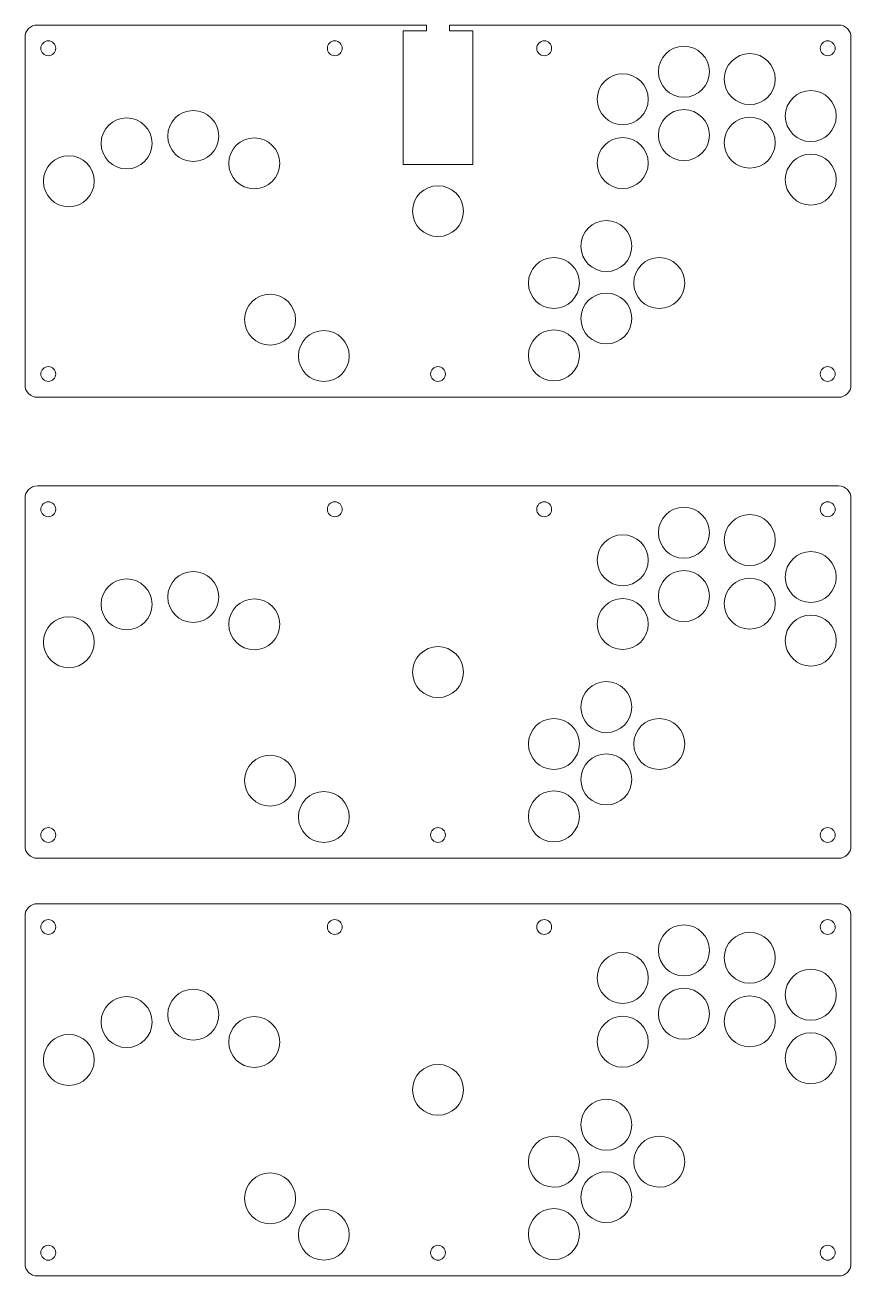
# Model space of a CAD drawing. Header units: millimetres. Extents: x 233 to 588, y -934 to 202.
# Drawn here: x 233 to 588, y -934 to -396 of the extents above; entities that cross this region are included whole.
import ezdxf

# ---------------------------------------------------------------- set-up
doc = ezdxf.new("R2010")
doc.units = ezdxf.units.MM
doc.header["$MEASUREMENT"] = 0
doc.layers.add('Layer 1', color=7, linetype='Continuous')

msp = doc.modelspace()

# ---------------------------------------------------------------- linework, layer by layer
at = {"layer": 'Layer 1', "color": 250, "lineweight": 18}
for centre in [(242.9076, -406.361), (366.0433, -406.361), (456.0433, -406.361), (577.9076, -406.361), (242.9076, -546.361), (410.4076, -546.361), (577.9076, -546.361), (242.9076, -604.4758), (366.0433, -604.4758), (456.0433, -604.4758), (577.9076, -604.4758), (242.9076, -744.4758), (410.4076, -744.4758), (577.9076, -744.4758), (242.9076, -784), (366.0433, -784), (456.0433, -784), (577.9076, -784), (242.9076, -924), (410.4076, -924), (577.9076, -924)]:
    msp.add_ellipse(centre, major_axis=(0, 3.2), ratio=1, dxfattribs=at)
at = {"layer": 'Layer 1', "color": 250, "lineweight": 9}
for points, knots in [([(238.241, -396.361), (238.241, -396.361), (395.4076, -396.361), (395.4076, -396.361), (395.4076, -396.361), (405.4076, -396.361), (405.4076, -396.361), (405.4076, -396.361), (405.4076, -398.861), (405.4076, -398.861), (405.4076, -398.861), (395.4076, -398.861), (395.4076, -398.861), (395.4076, -398.861), (395.4076, -456.361), (395.4076, -456.361), (395.4076, -456.361), (425.4076, -456.361), (425.4076, -456.361), (425.4076, -456.361), (425.4076, -398.861), (425.4076, -398.861), (425.4076, -398.861), (415.4076, -398.861), (415.4076, -398.861), (415.4076, -398.861), (415.4076, -396.361), (415.4076, -396.361), (415.4076, -396.361), (425.4076, -396.361), (425.4076, -396.361), (425.4076, -396.361), (582.5743, -396.361), (582.5743, -396.361), (585.5077, -396.361), (587.9076, -398.761), (587.9076, -401.6943), (587.9076, -401.6943), (587.9076, -551.0278), (587.9076, -551.0278), (587.9076, -553.9611), (585.5077, -556.361), (582.5743, -556.361), (582.5743, -556.361), (238.241, -556.361), (238.241, -556.361), (235.3076, -556.361), (232.9076, -553.9611), (232.9076, -551.0278), (232.9076, -551.0278), (232.9076, -401.6943), (232.9076, -401.6943), (232.9076, -398.761), (235.3076, -396.361), (238.241, -396.361)], [0, 0, 0, 0, 0.05555556, 0.05555556, 0.05555556, 0.11111111, 0.11111111, 0.11111111, 0.16666667, 0.16666667, 0.16666667, 0.22222222, 0.22222222, 0.22222222, 0.27777778, 0.27777778, 0.27777778, 0.33333333, 0.33333333, 0.33333333, 0.38888889, 0.38888889, 0.38888889, 0.44444444, 0.44444444, 0.44444444, 0.5, 0.5, 0.5, 0.55555556, 0.55555556, 0.55555556, 0.61111111, 0.61111111, 0.61111111, 0.66666667, 0.66666667, 0.66666667, 0.72222222, 0.72222222, 0.72222222, 0.77777778, 0.77777778, 0.77777778, 0.83333333, 0.83333333, 0.83333333, 0.88888889, 0.88888889, 0.88888889, 0.94444444, 0.94444444, 0.94444444, 1, 1, 1, 1]), ([(527.0408, -416.4438), (527.0408, -410.3955), (522.1387, -405.4931), (516.0914, -405.4928), (510.0442, -405.4926), (505.1416, -410.3944), (505.141, -416.4417), (505.1405, -422.489), (510.0421, -427.3917), (516.0893, -427.3927), (522.1366, -427.3936), (527.0397, -422.4921), (527.0408, -416.4438)], [0, 0, 0, 0, 0.25, 0.25, 0.25, 0.5, 0.5, 0.5, 0.75, 0.75, 0.75, 1, 1, 1, 1]), ([(555.3618, -419.6188), (555.3618, -413.5705), (550.4597, -408.6681), (544.4124, -408.6678), (538.3652, -408.6676), (533.4626, -413.5694), (533.462, -419.6167), (533.4615, -425.664), (538.3631, -430.5667), (544.4103, -430.5677), (550.4576, -430.5686), (555.3607, -425.6671), (555.3618, -419.6188)], [0, 0, 0, 0, 0.25, 0.25, 0.25, 0.5, 0.5, 0.5, 0.75, 0.75, 0.75, 1, 1, 1, 1]), ([(500.7518, -428.2548), (500.7518, -422.2065), (495.8497, -417.3041), (489.8024, -417.3038), (483.7552, -417.3036), (478.8526, -422.2054), (478.852, -428.2527), (478.8515, -434.3), (483.7532, -439.2028), (489.8003, -439.2037), (495.8476, -439.2046), (500.7507, -434.3031), (500.7518, -428.2548)], [0, 0, 0, 0, 0.25, 0.25, 0.25, 0.5, 0.5, 0.5, 0.75, 0.75, 0.75, 1, 1, 1, 1]), ([(581.5875, -435.4938), (581.5875, -429.4455), (576.6853, -424.5431), (570.6379, -424.5428), (564.5906, -424.5425), (559.688, -429.4444), (559.6874, -435.4917), (559.6869, -441.539), (564.5886, -446.4418), (570.6358, -446.4427), (576.6832, -446.4436), (581.5863, -441.5421), (581.5875, -435.4938)], [0, 0, 0, 0, 0.25, 0.25, 0.25, 0.5, 0.5, 0.5, 0.75, 0.75, 0.75, 1, 1, 1, 1]), ([(316.1574, -444.0663), (316.1574, -438.018), (311.2553, -433.1156), (305.2079, -433.1153), (299.1606, -433.115), (294.258, -438.0169), (294.2574, -444.0642), (294.2569, -450.1115), (299.1585, -455.0144), (305.2058, -455.0152), (311.2532, -455.016), (316.1563, -450.1146), (316.1574, -444.0663)], [0, 0, 0, 0, 0.25, 0.25, 0.25, 0.5, 0.5, 0.5, 0.75, 0.75, 0.75, 1, 1, 1, 1]), ([(527.0409, -443.6853), (527.0409, -437.637), (522.1388, -432.7346), (516.0914, -432.7343), (510.0441, -432.734), (505.1415, -437.6359), (505.1409, -443.6832), (505.1404, -449.7305), (510.042, -454.6333), (516.0893, -454.6342), (522.1367, -454.6351), (527.0398, -449.7336), (527.0409, -443.6853)], [0, 0, 0, 0, 0.25, 0.25, 0.25, 0.5, 0.5, 0.5, 0.75, 0.75, 0.75, 1, 1, 1, 1]), ([(287.5189, -447.2413), (287.5189, -441.193), (282.6168, -436.2906), (276.5694, -436.2903), (270.5221, -436.29), (265.6195, -441.1919), (265.6189, -447.2392), (265.6184, -453.2865), (270.52, -458.1894), (276.5673, -458.1902), (282.6147, -458.191), (287.5178, -453.2896), (287.5189, -447.2413)], [0, 0, 0, 0, 0.25, 0.25, 0.25, 0.5, 0.5, 0.5, 0.75, 0.75, 0.75, 1, 1, 1, 1]), ([(555.3619, -446.9238), (555.3619, -440.8755), (550.4598, -435.9731), (544.4124, -435.9728), (538.3651, -435.9725), (533.4625, -440.8744), (533.4619, -446.9217), (533.4614, -452.969), (538.363, -457.8719), (544.4103, -457.8727), (550.4577, -457.8735), (555.3608, -452.9721), (555.3619, -446.9238)], [0, 0, 0, 0, 0.25, 0.25, 0.25, 0.5, 0.5, 0.5, 0.75, 0.75, 0.75, 1, 1, 1, 1]), ([(342.383, -455.8138), (342.383, -449.7655), (337.4808, -444.8631), (331.4334, -444.8628), (325.3861, -444.8625), (320.4835, -449.7644), (320.4829, -455.8117), (320.4824, -461.859), (325.384, -466.7618), (331.4313, -466.7627), (337.4787, -466.7636), (342.3818, -461.8621), (342.383, -455.8138)], [0, 0, 0, 0, 0.25, 0.25, 0.25, 0.5, 0.5, 0.5, 0.75, 0.75, 0.75, 1, 1, 1, 1]), ([(500.752, -455.6868), (500.752, -449.6385), (495.8498, -444.7361), (489.8024, -444.7358), (483.7551, -444.7355), (478.8525, -449.6374), (478.8519, -455.6847), (478.8514, -461.732), (483.7531, -466.6349), (489.8003, -466.6357), (495.8477, -466.6365), (500.7508, -461.7351), (500.752, -455.6868)], [0, 0, 0, 0, 0.25, 0.25, 0.25, 0.5, 0.5, 0.5, 0.75, 0.75, 0.75, 1, 1, 1, 1]), ([(262.6904, -463.4973), (262.6904, -457.449), (257.7882, -452.5466), (251.7409, -452.5463), (245.6936, -452.5461), (240.791, -457.4479), (240.7905, -463.4952), (240.7899, -469.5425), (245.6915, -474.4452), (251.7388, -474.4461), (257.7861, -474.4471), (262.6892, -469.5456), (262.6904, -463.4973)], [0, 0, 0, 0, 0.25, 0.25, 0.25, 0.5, 0.5, 0.5, 0.75, 0.75, 0.75, 1, 1, 1, 1]), ([(581.5875, -462.7988), (581.5875, -456.7505), (576.6853, -451.8481), (570.6379, -451.8478), (564.5906, -451.8475), (559.688, -456.7494), (559.6874, -462.7967), (559.6869, -468.844), (564.5886, -473.7469), (570.6358, -473.7477), (576.6832, -473.7485), (581.5863, -468.8471), (581.5875, -462.7988)], [0, 0, 0, 0, 0.25, 0.25, 0.25, 0.5, 0.5, 0.5, 0.75, 0.75, 0.75, 1, 1, 1, 1]), ([(421.3577, -476.362), (421.3577, -470.3137), (416.4555, -465.4113), (410.4081, -465.411), (404.3608, -465.4107), (399.4582, -470.3126), (399.4576, -476.3599), (399.4571, -482.4072), (404.3588, -487.31), (410.406, -487.3109), (416.4534, -487.3118), (421.3565, -482.4103), (421.3577, -476.362)], [0, 0, 0, 0, 0.25, 0.25, 0.25, 0.5, 0.5, 0.5, 0.75, 0.75, 0.75, 1, 1, 1, 1]), ([(493.7034, -491.3738), (493.7034, -485.3255), (488.8013, -480.4231), (482.7539, -480.4228), (476.7066, -480.4225), (471.804, -485.3244), (471.8034, -491.3717), (471.8029, -497.419), (476.7045, -502.3219), (482.7518, -502.3227), (488.7992, -502.3235), (493.7023, -497.4221), (493.7034, -491.3738)], [0, 0, 0, 0, 0.25, 0.25, 0.25, 0.5, 0.5, 0.5, 0.75, 0.75, 0.75, 1, 1, 1, 1]), ([(471.1609, -507.2488), (471.1609, -501.2005), (466.2588, -496.2981), (460.2114, -496.2978), (454.1641, -496.2975), (449.2615, -501.1994), (449.2609, -507.2467), (449.2604, -513.294), (454.162, -518.1969), (460.2093, -518.1977), (466.2567, -518.1985), (471.1598, -513.2971), (471.1609, -507.2488)], [0, 0, 0, 0, 0.25, 0.25, 0.25, 0.5, 0.5, 0.5, 0.75, 0.75, 0.75, 1, 1, 1, 1]), ([(516.4364, -507.2488), (516.4364, -501.2005), (511.5343, -496.2981), (505.4869, -496.2978), (499.4396, -496.2975), (494.537, -501.1994), (494.5364, -507.2467), (494.5359, -513.294), (499.4375, -518.1969), (505.4848, -518.1977), (511.5322, -518.1985), (516.4353, -513.2971), (516.4364, -507.2488)], [0, 0, 0, 0, 0.25, 0.25, 0.25, 0.5, 0.5, 0.5, 0.75, 0.75, 0.75, 1, 1, 1, 1]), ([(349.1774, -522.9967), (349.1774, -516.9485), (344.2752, -512.0461), (338.2279, -512.0458), (332.1807, -512.0456), (327.2781, -516.9474), (327.2775, -522.9947), (327.277, -529.042), (332.1786, -533.9447), (338.2258, -533.9457), (344.2731, -533.9466), (349.1762, -529.0451), (349.1774, -522.9967)], [0, 0, 0, 0, 0.25, 0.25, 0.25, 0.5, 0.5, 0.5, 0.75, 0.75, 0.75, 1, 1, 1, 1]), ([(493.7034, -522.4887), (493.7034, -516.4405), (488.8013, -511.5381), (482.7539, -511.5378), (476.7066, -511.5375), (471.804, -516.4394), (471.8034, -522.4867), (471.8029, -528.534), (476.7045, -533.4368), (482.7518, -533.4377), (488.7992, -533.4386), (493.7023, -528.5371), (493.7034, -522.4887)], [0, 0, 0, 0, 0.25, 0.25, 0.25, 0.5, 0.5, 0.5, 0.75, 0.75, 0.75, 1, 1, 1, 1]), ([(372.2914, -538.6177), (372.2914, -532.5695), (367.3893, -527.6671), (361.3419, -527.6668), (355.2946, -527.6665), (350.392, -532.5684), (350.3914, -538.6157), (350.3909, -544.663), (355.2925, -549.5658), (361.3398, -549.5667), (367.3872, -549.5676), (372.2903, -544.6661), (372.2914, -538.6177)], [0, 0, 0, 0, 0.25, 0.25, 0.25, 0.5, 0.5, 0.5, 0.75, 0.75, 0.75, 1, 1, 1, 1]), ([(471.1609, -538.3637), (471.1609, -532.3155), (466.2588, -527.4131), (460.2114, -527.4128), (454.1641, -527.4125), (449.2615, -532.3144), (449.2609, -538.3617), (449.2604, -544.409), (454.162, -549.3118), (460.2093, -549.3127), (466.2567, -549.3136), (471.1598, -544.4121), (471.1609, -538.3637)], [0, 0, 0, 0, 0.25, 0.25, 0.25, 0.5, 0.5, 0.5, 0.75, 0.75, 0.75, 1, 1, 1, 1]), ([(238.241, -594.4758), (353.0188, -594.4758), (467.7965, -594.4758), (582.5743, -594.4758), (585.5077, -594.4758), (587.9076, -596.8758), (587.9076, -599.8091), (587.9076, -599.8091), (587.9076, -749.1426), (587.9076, -749.1426), (587.9076, -752.0759), (585.5077, -754.4758), (582.5743, -754.4758), (582.5743, -754.4758), (238.241, -754.4758), (238.241, -754.4758), (235.3076, -754.4758), (232.9076, -752.0759), (232.9076, -749.1426), (232.9076, -749.1426), (232.9076, -599.8091), (232.9076, -599.8091), (232.9076, -596.8758), (235.3076, -594.4758), (238.241, -594.4758)], [0, 0, 0, 0, 0.125, 0.125, 0.125, 0.25, 0.25, 0.25, 0.375, 0.375, 0.375, 0.5, 0.5, 0.5, 0.625, 0.625, 0.625, 0.75, 0.75, 0.75, 0.875, 0.875, 0.875, 1, 1, 1, 1]), ([(527.0408, -614.5586), (527.0408, -608.5103), (522.1387, -603.6079), (516.0914, -603.6076), (510.0442, -603.6074), (505.1416, -608.5092), (505.141, -614.5565), (505.1405, -620.6038), (510.0421, -625.5065), (516.0893, -625.5075), (522.1366, -625.5084), (527.0397, -620.6069), (527.0408, -614.5586)], [0, 0, 0, 0, 0.25, 0.25, 0.25, 0.5, 0.5, 0.5, 0.75, 0.75, 0.75, 1, 1, 1, 1]), ([(555.3618, -617.7336), (555.3618, -611.6853), (550.4597, -606.7829), (544.4124, -606.7826), (538.3652, -606.7824), (533.4626, -611.6842), (533.462, -617.7315), (533.4615, -623.7788), (538.3631, -628.6815), (544.4103, -628.6825), (550.4576, -628.6834), (555.3607, -623.7819), (555.3618, -617.7336)], [0, 0, 0, 0, 0.25, 0.25, 0.25, 0.5, 0.5, 0.5, 0.75, 0.75, 0.75, 1, 1, 1, 1]), ([(500.7518, -626.3696), (500.7518, -620.3213), (495.8497, -615.4189), (489.8024, -615.4186), (483.7552, -615.4184), (478.8526, -620.3202), (478.852, -626.3675), (478.8515, -632.4148), (483.7532, -637.3176), (489.8003, -637.3185), (495.8476, -637.3194), (500.7507, -632.4179), (500.7518, -626.3696)], [0, 0, 0, 0, 0.25, 0.25, 0.25, 0.5, 0.5, 0.5, 0.75, 0.75, 0.75, 1, 1, 1, 1]), ([(581.5875, -633.6086), (581.5875, -627.5603), (576.6853, -622.6579), (570.6379, -622.6576), (564.5906, -622.6573), (559.688, -627.5592), (559.6874, -633.6065), (559.6869, -639.6538), (564.5886, -644.5566), (570.6358, -644.5575), (576.6832, -644.5584), (581.5863, -639.6569), (581.5875, -633.6086)], [0, 0, 0, 0, 0.25, 0.25, 0.25, 0.5, 0.5, 0.5, 0.75, 0.75, 0.75, 1, 1, 1, 1]), ([(287.5189, -645.3561), (287.5189, -639.3078), (282.6168, -634.4054), (276.5694, -634.4051), (270.5221, -634.4048), (265.6195, -639.3067), (265.6189, -645.354), (265.6184, -651.4013), (270.52, -656.3042), (276.5673, -656.305), (282.6147, -656.3058), (287.5178, -651.4044), (287.5189, -645.3561)], [0, 0, 0, 0, 0.25, 0.25, 0.25, 0.5, 0.5, 0.5, 0.75, 0.75, 0.75, 1, 1, 1, 1]), ([(316.1574, -642.1811), (316.1574, -636.1328), (311.2553, -631.2304), (305.2079, -631.2301), (299.1606, -631.2298), (294.258, -636.1317), (294.2574, -642.179), (294.2569, -648.2263), (299.1585, -653.1292), (305.2058, -653.13), (311.2532, -653.1308), (316.1563, -648.2294), (316.1574, -642.1811)], [0, 0, 0, 0, 0.25, 0.25, 0.25, 0.5, 0.5, 0.5, 0.75, 0.75, 0.75, 1, 1, 1, 1]), ([(527.0409, -641.8001), (527.0409, -635.7518), (522.1388, -630.8494), (516.0914, -630.8491), (510.0441, -630.8488), (505.1415, -635.7507), (505.1409, -641.798), (505.1404, -647.8453), (510.042, -652.7481), (516.0893, -652.749), (522.1367, -652.7499), (527.0398, -647.8484), (527.0409, -641.8001)], [0, 0, 0, 0, 0.25, 0.25, 0.25, 0.5, 0.5, 0.5, 0.75, 0.75, 0.75, 1, 1, 1, 1]), ([(555.3619, -645.0386), (555.3619, -638.9903), (550.4598, -634.0879), (544.4124, -634.0876), (538.3651, -634.0873), (533.4625, -638.9892), (533.4619, -645.0365), (533.4614, -651.0838), (538.363, -655.9867), (544.4103, -655.9875), (550.4577, -655.9883), (555.3608, -651.0869), (555.3619, -645.0386)], [0, 0, 0, 0, 0.25, 0.25, 0.25, 0.5, 0.5, 0.5, 0.75, 0.75, 0.75, 1, 1, 1, 1]), ([(342.383, -653.9286), (342.383, -647.8803), (337.4808, -642.9779), (331.4334, -642.9776), (325.3861, -642.9773), (320.4835, -647.8792), (320.4829, -653.9265), (320.4824, -659.9738), (325.384, -664.8766), (331.4313, -664.8775), (337.4787, -664.8784), (342.3818, -659.9769), (342.383, -653.9286)], [0, 0, 0, 0, 0.25, 0.25, 0.25, 0.5, 0.5, 0.5, 0.75, 0.75, 0.75, 1, 1, 1, 1]), ([(500.752, -653.8016), (500.752, -647.7533), (495.8498, -642.8509), (489.8024, -642.8506), (483.7551, -642.8503), (478.8525, -647.7522), (478.8519, -653.7995), (478.8514, -659.8468), (483.7531, -664.7497), (489.8003, -664.7505), (495.8477, -664.7513), (500.7508, -659.8499), (500.752, -653.8016)], [0, 0, 0, 0, 0.25, 0.25, 0.25, 0.5, 0.5, 0.5, 0.75, 0.75, 0.75, 1, 1, 1, 1]), ([(581.5875, -660.9136), (581.5875, -654.8653), (576.6853, -649.9629), (570.6379, -649.9626), (564.5906, -649.9623), (559.688, -654.8642), (559.6874, -660.9115), (559.6869, -666.9588), (564.5886, -671.8617), (570.6358, -671.8625), (576.6832, -671.8633), (581.5863, -666.9619), (581.5875, -660.9136)], [0, 0, 0, 0, 0.25, 0.25, 0.25, 0.5, 0.5, 0.5, 0.75, 0.75, 0.75, 1, 1, 1, 1]), ([(262.6904, -661.6121), (262.6904, -655.5638), (257.7882, -650.6614), (251.7409, -650.6611), (245.6936, -650.6609), (240.791, -655.5627), (240.7905, -661.61), (240.7899, -667.6573), (245.6915, -672.56), (251.7388, -672.5609), (257.7861, -672.5619), (262.6892, -667.6604), (262.6904, -661.6121)], [0, 0, 0, 0, 0.25, 0.25, 0.25, 0.5, 0.5, 0.5, 0.75, 0.75, 0.75, 1, 1, 1, 1]), ([(421.3577, -674.4768), (421.3577, -668.4285), (416.4555, -663.5261), (410.4081, -663.5258), (404.3608, -663.5255), (399.4582, -668.4274), (399.4576, -674.4747), (399.4571, -680.522), (404.3588, -685.4248), (410.406, -685.4257), (416.4534, -685.4266), (421.3565, -680.5251), (421.3577, -674.4768)], [0, 0, 0, 0, 0.25, 0.25, 0.25, 0.5, 0.5, 0.5, 0.75, 0.75, 0.75, 1, 1, 1, 1]), ([(493.7034, -689.4886), (493.7034, -683.4403), (488.8013, -678.5379), (482.7539, -678.5376), (476.7066, -678.5373), (471.804, -683.4392), (471.8034, -689.4865), (471.8029, -695.5338), (476.7045, -700.4367), (482.7518, -700.4375), (488.7992, -700.4383), (493.7023, -695.5369), (493.7034, -689.4886)], [0, 0, 0, 0, 0.25, 0.25, 0.25, 0.5, 0.5, 0.5, 0.75, 0.75, 0.75, 1, 1, 1, 1]), ([(471.1609, -705.3636), (471.1609, -699.3153), (466.2588, -694.4129), (460.2114, -694.4126), (454.1641, -694.4123), (449.2615, -699.3142), (449.2609, -705.3615), (449.2604, -711.4088), (454.162, -716.3117), (460.2093, -716.3125), (466.2567, -716.3133), (471.1598, -711.4119), (471.1609, -705.3636)], [0, 0, 0, 0, 0.25, 0.25, 0.25, 0.5, 0.5, 0.5, 0.75, 0.75, 0.75, 1, 1, 1, 1]), ([(516.4364, -705.3636), (516.4364, -699.3153), (511.5343, -694.4129), (505.4869, -694.4126), (499.4396, -694.4123), (494.537, -699.3142), (494.5364, -705.3615), (494.5359, -711.4088), (499.4375, -716.3117), (505.4848, -716.3125), (511.5322, -716.3133), (516.4353, -711.4119), (516.4364, -705.3636)], [0, 0, 0, 0, 0.25, 0.25, 0.25, 0.5, 0.5, 0.5, 0.75, 0.75, 0.75, 1, 1, 1, 1]), ([(493.7034, -720.6035), (493.7034, -714.5553), (488.8013, -709.6529), (482.7539, -709.6526), (476.7066, -709.6523), (471.804, -714.5542), (471.8034, -720.6015), (471.8029, -726.6488), (476.7045, -731.5516), (482.7518, -731.5525), (488.7992, -731.5534), (493.7023, -726.6519), (493.7034, -720.6035)], [0, 0, 0, 0, 0.25, 0.25, 0.25, 0.5, 0.5, 0.5, 0.75, 0.75, 0.75, 1, 1, 1, 1]), ([(349.1774, -721.1115), (349.1774, -715.0633), (344.2752, -710.1609), (338.2279, -710.1606), (332.1807, -710.1604), (327.2781, -715.0622), (327.2775, -721.1095), (327.277, -727.1568), (332.1786, -732.0595), (338.2258, -732.0605), (344.2731, -732.0614), (349.1762, -727.1599), (349.1774, -721.1115)], [0, 0, 0, 0, 0.25, 0.25, 0.25, 0.5, 0.5, 0.5, 0.75, 0.75, 0.75, 1, 1, 1, 1]), ([(372.2914, -736.7325), (372.2914, -730.6843), (367.3893, -725.7819), (361.3419, -725.7816), (355.2946, -725.7813), (350.392, -730.6832), (350.3914, -736.7305), (350.3909, -742.7778), (355.2925, -747.6806), (361.3398, -747.6815), (367.3872, -747.6824), (372.2903, -742.7809), (372.2914, -736.7325)], [0, 0, 0, 0, 0.25, 0.25, 0.25, 0.5, 0.5, 0.5, 0.75, 0.75, 0.75, 1, 1, 1, 1]), ([(471.1609, -736.4785), (471.1609, -730.4303), (466.2588, -725.5279), (460.2114, -725.5276), (454.1641, -725.5273), (449.2615, -730.4292), (449.2609, -736.4765), (449.2604, -742.5238), (454.162, -747.4266), (460.2093, -747.4275), (466.2567, -747.4284), (471.1598, -742.5269), (471.1609, -736.4785)], [0, 0, 0, 0, 0.25, 0.25, 0.25, 0.5, 0.5, 0.5, 0.75, 0.75, 0.75, 1, 1, 1, 1]), ([(238.241, -774), (353.0188, -774), (467.7965, -774), (582.5743, -774), (585.5077, -774), (587.9076, -776.4), (587.9076, -779.3333), (587.9076, -779.3333), (587.9076, -928.6668), (587.9076, -928.6668), (587.9076, -931.6001), (585.5077, -934), (582.5743, -934), (582.5743, -934), (238.241, -934), (238.241, -934), (235.3076, -934), (232.9076, -931.6001), (232.9076, -928.6668), (232.9076, -928.6668), (232.9076, -779.3333), (232.9076, -779.3333), (232.9076, -776.4), (235.3076, -774), (238.241, -774)], [0, 0, 0, 0, 0.125, 0.125, 0.125, 0.25, 0.25, 0.25, 0.375, 0.375, 0.375, 0.5, 0.5, 0.5, 0.625, 0.625, 0.625, 0.75, 0.75, 0.75, 0.875, 0.875, 0.875, 1, 1, 1, 1]), ([(527.0408, -794.0828), (527.0408, -788.0345), (522.1387, -783.1321), (516.0914, -783.1318), (510.0442, -783.1316), (505.1416, -788.0334), (505.141, -794.0807), (505.1405, -800.128), (510.0421, -805.0307), (516.0893, -805.0317), (522.1366, -805.0326), (527.0397, -800.1311), (527.0408, -794.0828)], [0, 0, 0, 0, 0.25, 0.25, 0.25, 0.5, 0.5, 0.5, 0.75, 0.75, 0.75, 1, 1, 1, 1]), ([(555.3618, -797.2578), (555.3618, -791.2095), (550.4597, -786.3071), (544.4124, -786.3068), (538.3652, -786.3066), (533.4626, -791.2084), (533.462, -797.2557), (533.4615, -803.303), (538.3631, -808.2057), (544.4103, -808.2067), (550.4576, -808.2076), (555.3607, -803.3061), (555.3618, -797.2578)], [0, 0, 0, 0, 0.25, 0.25, 0.25, 0.5, 0.5, 0.5, 0.75, 0.75, 0.75, 1, 1, 1, 1]), ([(500.7518, -805.8938), (500.7518, -799.8455), (495.8497, -794.9431), (489.8024, -794.9428), (483.7552, -794.9426), (478.8526, -799.8444), (478.852, -805.8917), (478.8515, -811.939), (483.7532, -816.8418), (489.8003, -816.8427), (495.8476, -816.8436), (500.7507, -811.9421), (500.7518, -805.8938)], [0, 0, 0, 0, 0.25, 0.25, 0.25, 0.5, 0.5, 0.5, 0.75, 0.75, 0.75, 1, 1, 1, 1]), ([(581.5875, -813.1328), (581.5875, -807.0845), (576.6853, -802.1821), (570.6379, -802.1818), (564.5906, -802.1815), (559.688, -807.0834), (559.6874, -813.1307), (559.6869, -819.178), (564.5886, -824.0808), (570.6358, -824.0817), (576.6832, -824.0826), (581.5863, -819.1811), (581.5875, -813.1328)], [0, 0, 0, 0, 0.25, 0.25, 0.25, 0.5, 0.5, 0.5, 0.75, 0.75, 0.75, 1, 1, 1, 1]), ([(316.1574, -821.7053), (316.1574, -815.657), (311.2553, -810.7546), (305.2079, -810.7543), (299.1606, -810.754), (294.258, -815.6559), (294.2574, -821.7032), (294.2569, -827.7505), (299.1585, -832.6534), (305.2058, -832.6542), (311.2532, -832.655), (316.1563, -827.7536), (316.1574, -821.7053)], [0, 0, 0, 0, 0.25, 0.25, 0.25, 0.5, 0.5, 0.5, 0.75, 0.75, 0.75, 1, 1, 1, 1]), ([(527.0409, -821.3243), (527.0409, -815.276), (522.1388, -810.3736), (516.0914, -810.3733), (510.0441, -810.373), (505.1415, -815.2749), (505.1409, -821.3222), (505.1404, -827.3695), (510.042, -832.2723), (516.0893, -832.2732), (522.1367, -832.2741), (527.0398, -827.3726), (527.0409, -821.3243)], [0, 0, 0, 0, 0.25, 0.25, 0.25, 0.5, 0.5, 0.5, 0.75, 0.75, 0.75, 1, 1, 1, 1]), ([(287.5189, -824.8803), (287.5189, -818.832), (282.6168, -813.9296), (276.5694, -813.9293), (270.5221, -813.929), (265.6195, -818.8309), (265.6189, -824.8782), (265.6184, -830.9255), (270.52, -835.8284), (276.5673, -835.8292), (282.6147, -835.83), (287.5178, -830.9286), (287.5189, -824.8803)], [0, 0, 0, 0, 0.25, 0.25, 0.25, 0.5, 0.5, 0.5, 0.75, 0.75, 0.75, 1, 1, 1, 1]), ([(555.3619, -824.5628), (555.3619, -818.5145), (550.4598, -813.6121), (544.4124, -813.6118), (538.3651, -813.6115), (533.4625, -818.5134), (533.4619, -824.5607), (533.4614, -830.608), (538.363, -835.5109), (544.4103, -835.5117), (550.4577, -835.5125), (555.3608, -830.6111), (555.3619, -824.5628)], [0, 0, 0, 0, 0.25, 0.25, 0.25, 0.5, 0.5, 0.5, 0.75, 0.75, 0.75, 1, 1, 1, 1]), ([(342.383, -833.4528), (342.383, -827.4045), (337.4808, -822.5021), (331.4334, -822.5018), (325.3861, -822.5015), (320.4835, -827.4034), (320.4829, -833.4507), (320.4824, -839.498), (325.384, -844.4008), (331.4313, -844.4017), (337.4787, -844.4026), (342.3818, -839.5011), (342.383, -833.4528)], [0, 0, 0, 0, 0.25, 0.25, 0.25, 0.5, 0.5, 0.5, 0.75, 0.75, 0.75, 1, 1, 1, 1]), ([(500.752, -833.3258), (500.752, -827.2775), (495.8498, -822.3751), (489.8024, -822.3748), (483.7551, -822.3745), (478.8525, -827.2764), (478.8519, -833.3237), (478.8514, -839.371), (483.7531, -844.2739), (489.8003, -844.2747), (495.8477, -844.2755), (500.7508, -839.3741), (500.752, -833.3258)], [0, 0, 0, 0, 0.25, 0.25, 0.25, 0.5, 0.5, 0.5, 0.75, 0.75, 0.75, 1, 1, 1, 1]), ([(262.6904, -841.1363), (262.6904, -835.088), (257.7882, -830.1856), (251.7409, -830.1853), (245.6936, -830.1851), (240.791, -835.0869), (240.7905, -841.1342), (240.7899, -847.1815), (245.6915, -852.0842), (251.7388, -852.0851), (257.7861, -852.0861), (262.6892, -847.1846), (262.6904, -841.1363)], [0, 0, 0, 0, 0.25, 0.25, 0.25, 0.5, 0.5, 0.5, 0.75, 0.75, 0.75, 1, 1, 1, 1]), ([(581.5875, -840.4378), (581.5875, -834.3895), (576.6853, -829.4871), (570.6379, -829.4868), (564.5906, -829.4865), (559.688, -834.3884), (559.6874, -840.4357), (559.6869, -846.483), (564.5886, -851.3859), (570.6358, -851.3867), (576.6832, -851.3875), (581.5863, -846.4861), (581.5875, -840.4378)], [0, 0, 0, 0, 0.25, 0.25, 0.25, 0.5, 0.5, 0.5, 0.75, 0.75, 0.75, 1, 1, 1, 1]), ([(421.3577, -854.001), (421.3577, -847.9527), (416.4555, -843.0503), (410.4081, -843.05), (404.3608, -843.0497), (399.4582, -847.9516), (399.4576, -853.9989), (399.4571, -860.0462), (404.3588, -864.949), (410.406, -864.9499), (416.4534, -864.9508), (421.3565, -860.0493), (421.3577, -854.001)], [0, 0, 0, 0, 0.25, 0.25, 0.25, 0.5, 0.5, 0.5, 0.75, 0.75, 0.75, 1, 1, 1, 1]), ([(493.7034, -869.0128), (493.7034, -862.9645), (488.8013, -858.0621), (482.7539, -858.0618), (476.7066, -858.0615), (471.804, -862.9634), (471.8034, -869.0107), (471.8029, -875.058), (476.7045, -879.9609), (482.7518, -879.9617), (488.7992, -879.9625), (493.7023, -875.0611), (493.7034, -869.0128)], [0, 0, 0, 0, 0.25, 0.25, 0.25, 0.5, 0.5, 0.5, 0.75, 0.75, 0.75, 1, 1, 1, 1]), ([(471.1609, -884.8878), (471.1609, -878.8395), (466.2588, -873.9371), (460.2114, -873.9368), (454.1641, -873.9365), (449.2615, -878.8384), (449.2609, -884.8857), (449.2604, -890.933), (454.162, -895.8359), (460.2093, -895.8367), (466.2567, -895.8375), (471.1598, -890.9361), (471.1609, -884.8878)], [0, 0, 0, 0, 0.25, 0.25, 0.25, 0.5, 0.5, 0.5, 0.75, 0.75, 0.75, 1, 1, 1, 1]), ([(516.4364, -884.8878), (516.4364, -878.8395), (511.5343, -873.9371), (505.4869, -873.9368), (499.4396, -873.9365), (494.537, -878.8384), (494.5364, -884.8857), (494.5359, -890.933), (499.4375, -895.8359), (505.4848, -895.8367), (511.5322, -895.8375), (516.4353, -890.9361), (516.4364, -884.8878)], [0, 0, 0, 0, 0.25, 0.25, 0.25, 0.5, 0.5, 0.5, 0.75, 0.75, 0.75, 1, 1, 1, 1]), ([(349.1774, -900.6357), (349.1774, -894.5875), (344.2752, -889.6851), (338.2279, -889.6848), (332.1807, -889.6846), (327.2781, -894.5864), (327.2775, -900.6337), (327.277, -906.681), (332.1786, -911.5837), (338.2258, -911.5847), (344.2731, -911.5856), (349.1762, -906.6841), (349.1774, -900.6357)], [0, 0, 0, 0, 0.25, 0.25, 0.25, 0.5, 0.5, 0.5, 0.75, 0.75, 0.75, 1, 1, 1, 1]), ([(493.7034, -900.1277), (493.7034, -894.0795), (488.8013, -889.1771), (482.7539, -889.1768), (476.7066, -889.1765), (471.804, -894.0784), (471.8034, -900.1257), (471.8029, -906.173), (476.7045, -911.0758), (482.7518, -911.0767), (488.7992, -911.0776), (493.7023, -906.1761), (493.7034, -900.1277)], [0, 0, 0, 0, 0.25, 0.25, 0.25, 0.5, 0.5, 0.5, 0.75, 0.75, 0.75, 1, 1, 1, 1]), ([(372.2914, -916.2567), (372.2914, -910.2085), (367.3893, -905.3061), (361.3419, -905.3058), (355.2946, -905.3055), (350.392, -910.2074), (350.3914, -916.2547), (350.3909, -922.302), (355.2925, -927.2048), (361.3398, -927.2057), (367.3872, -927.2066), (372.2903, -922.3051), (372.2914, -916.2567)], [0, 0, 0, 0, 0.25, 0.25, 0.25, 0.5, 0.5, 0.5, 0.75, 0.75, 0.75, 1, 1, 1, 1]), ([(471.1609, -916.0027), (471.1609, -909.9545), (466.2588, -905.0521), (460.2114, -905.0518), (454.1641, -905.0515), (449.2615, -909.9534), (449.2609, -916.0007), (449.2604, -922.048), (454.162, -926.9508), (460.2093, -926.9517), (466.2567, -926.9526), (471.1598, -922.0511), (471.1609, -916.0027)], [0, 0, 0, 0, 0.25, 0.25, 0.25, 0.5, 0.5, 0.5, 0.75, 0.75, 0.75, 1, 1, 1, 1])]:
    msp.add_open_spline(points, degree=3, knots=knots, dxfattribs=at)

doc.saveas('drawing.dxf')
